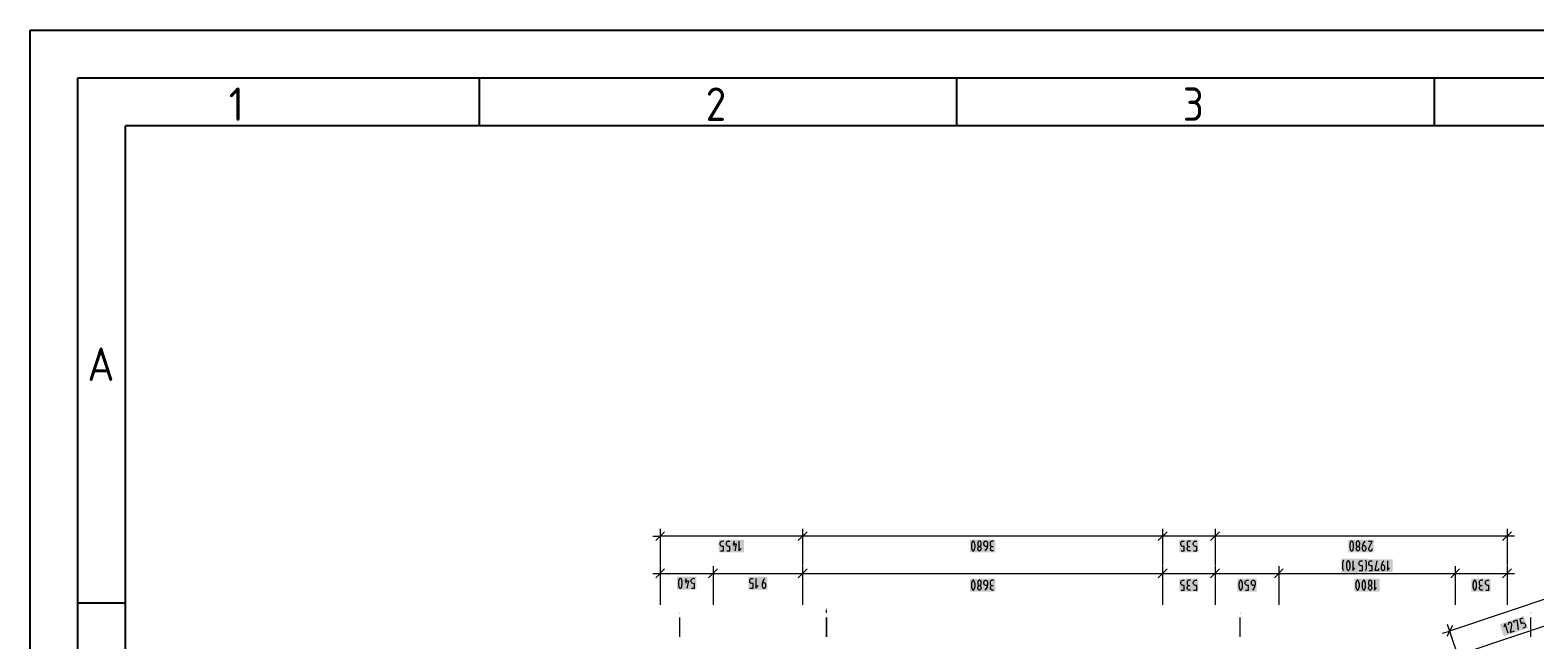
# Model space of a CAD drawing. Header units: millimetres. Extents: x 0 to 594, y 0 to 420.
# Drawn here: x 0 to 157.5, y 356.2 to 420 of the extents above; entities that cross this region are included whole.
import ezdxf

# ---------------------------------------------------------------- set-up
doc = ezdxf.new("R2010")
doc.units = ezdxf.units.MM
doc.header["$LTSCALE"] = 8
for name, color, linetype in [('035', 5, 'Continuous'), ('07', 7, 'Continuous'), ('PDF_Koty delkove', 7, 'Continuous'), ('PDF_Osy hlavni', 7, 'Continuous')]:
    doc.layers.add(name, color=color, linetype=linetype)
doc.styles.add('ISO Proportional', font='isocp.shx')

# ---------------------------------------------------------------- blocks, each defined once
blk = doc.blocks.new('IEC_border_a2')
at = {"layer": '035'}
for p, q in [((47, 415), (47, 410)), ((97, 415), (97, 410)), ((147, 415), (147, 410)), ((10, 10), (10, 410)), ((584, 410), (10, 410)), ((9.98, 360.04), (5, 360.04))]:
    blk.add_line(p, q, dxfattribs=at)
blk.add_lwpolyline([(0, 420), (594, 420), (594, 0), (0, 0)], close=True, dxfattribs=at)
at = {"layer": '07'}
blk.add_lwpolyline([(5, 415), (589, 415), (589, 5), (5, 5)], close=True, dxfattribs=at)
at = {"layer": '035', "style": 'ISO Proportional'}
for s, p in [('1', (20.81, 410.5)), ('2', (70.73, 410.5)), ('3', (120.68, 410.5)), ('A', (6, 383.29))]:
    blk.add_text(s, height=3.5, dxfattribs=at).set_placement(p)

msp = doc.modelspace()

# ---------------------------------------------------------------- linework, layer by layer
at = {"layer": 'PDF_Koty delkove', "lineweight": 18}
for points in [[(66.43, 367.5), (65.5, 366.58)], [(65.97, 367.81), (65.97, 367.04), (65.97, 366.27)], [(81.34, 367.5), (80.42, 366.58)], [(80.88, 367.81), (80.88, 367.04), (80.88, 366.27)], [(119.04, 367.5), (118.11, 366.58)], [(118.57, 367.81), (118.57, 367.04), (118.57, 366.27)], [(124.53, 367.5), (123.6, 366.58)], [(124.06, 367.81), (124.06, 367.04), (124.06, 366.27)], [(182.2, 368.37), (148.61, 357.12)], [(155.09, 367.5), (154.17, 366.58)], [(154.63, 367.81), (154.63, 367.04), (154.63, 366.27)], [(65.2, 367.04), (65.97, 367.04), (65.97, 363.96)], [(154.63, 367.04), (129.72, 367.04), (124.06, 367.04), (118.57, 367.04), (80.88, 367.04), (65.97, 367.04)], [(72.93, 365.5), (73.26, 365.5), (73.26, 365.98), (73.12, 365.98), (73.03, 366.01), (72.97, 366.07), (72.92, 366.15), (72.9, 366.22), (72.9, 366.29), (72.92, 366.36), (72.94, 366.42), (72.98, 366.47), (73.04, 366.51), (73.12, 366.53), (73.26, 366.53)], [(73.56, 366.25), (73.94, 366.25), (73.78, 365.5)], [(73.67, 366.53), (73.67, 366.01)], [(74.22, 366.53), (74.22, 365.5), (74.44, 365.77)], [(80.88, 367.04), (80.88, 366.68), (80.88, 363.96)], [(99.45, 365.98), (99.48, 365.96), (99.52, 365.91), (99.55, 365.84), (99.56, 365.77), (99.56, 365.71), (99.55, 365.64), (99.52, 365.57), (99.47, 365.52), (99.43, 365.5), (99.37, 365.5), (99.33, 365.52), (99.27, 365.57), (99.25, 365.64), (99.23, 365.71), (99.23, 365.77), (99.25, 365.84), (99.27, 365.91), (99.32, 365.96), (99.34, 365.98)], [(100.22, 365.98), (100.03, 365.98), (99.97, 366), (99.93, 366.03), (99.9, 366.07), (99.88, 366.12), (99.86, 366.18), (99.86, 366.32), (99.88, 366.39), (99.9, 366.44), (99.93, 366.47), (99.97, 366.51), (100.03, 366.53), (100.08, 366.53), (100.14, 366.51), (100.18, 366.47), (100.21, 366.44), (100.23, 366.39), (100.25, 366.32), (100.25, 366.08), (100.19, 365.84), (100.11, 365.67), (99.97, 365.5)], [(100.88, 366.53), (100.69, 366.53), (100.62, 366.49), (100.56, 366.44), (100.53, 366.36), (100.52, 366.29), (100.52, 366.22), (100.53, 366.13), (100.56, 366.07), (100.62, 366.01), (100.71, 365.98)], [(100.88, 365.5), (100.71, 365.5), (100.66, 365.52), (100.6, 365.55), (100.57, 365.6), (100.55, 365.71), (100.55, 365.77), (100.57, 365.88), (100.63, 365.95), (100.71, 365.98), (100.82, 365.98)], [(118.57, 367.04), (118.57, 366.68), (118.57, 363.96)], [(120.5, 365.5), (120.83, 365.5), (120.83, 365.98), (120.69, 365.98), (120.59, 366.01), (120.54, 366.07), (120.48, 366.15), (120.47, 366.22), (120.47, 366.29), (120.48, 366.36), (120.51, 366.42), (120.55, 366.47), (120.61, 366.51), (120.69, 366.53), (120.83, 366.53)], [(121.48, 366.53), (121.29, 366.53), (121.22, 366.49), (121.17, 366.44), (121.14, 366.36), (121.13, 366.29), (121.13, 366.22), (121.14, 366.13), (121.17, 366.07), (121.22, 366.01), (121.32, 365.98)], [(121.48, 365.5), (121.32, 365.5), (121.26, 365.52), (121.21, 365.55), (121.18, 365.6), (121.15, 365.71), (121.15, 365.77), (121.18, 365.88), (121.24, 365.95), (121.32, 365.98), (121.43, 365.98)], [(121.81, 365.5), (122.14, 365.5), (122.14, 365.98), (122, 365.98), (121.91, 366.01), (121.85, 366.07), (121.8, 366.15), (121.78, 366.22), (121.78, 366.29), (121.8, 366.36), (121.83, 366.42), (121.87, 366.47), (121.92, 366.51), (122, 366.53), (122.14, 366.53)], [(124.06, 367.04), (124.06, 366.68), (124.06, 363.96)], [(138.17, 365.91), (138.18, 365.81), (138.21, 365.69), (138.25, 365.59), (138.3, 365.52), (138.33, 365.5), (138.39, 365.5), (138.41, 365.52), (138.47, 365.59), (138.51, 365.69), (138.54, 365.81), (138.55, 365.91), (138.55, 366.12), (138.54, 366.22), (138.51, 366.34), (138.47, 366.44), (138.41, 366.51), (138.39, 366.53), (138.33, 366.53), (138.3, 366.51), (138.25, 366.44), (138.21, 366.34), (138.18, 366.22), (138.17, 366.12)], [(138.17, 366.12), (138.17, 365.91)], [(139.07, 365.98), (139.1, 365.96), (139.14, 365.91), (139.17, 365.84), (139.18, 365.77), (139.18, 365.71), (139.17, 365.64), (139.14, 365.57), (139.09, 365.52), (139.04, 365.5), (138.99, 365.5), (138.95, 365.52), (138.89, 365.57), (138.87, 365.64), (138.85, 365.71), (138.85, 365.77), (138.87, 365.84), (138.89, 365.91), (138.93, 365.96), (138.96, 365.98)], [(139.76, 366.53), (139.62, 366.36), (139.54, 366.18), (139.48, 365.95), (139.48, 365.71), (139.5, 365.64), (139.52, 365.59), (139.55, 365.55), (139.59, 365.52), (139.65, 365.5), (139.7, 365.5), (139.76, 365.52)], [(139.76, 365.52), (139.8, 365.55), (139.82, 365.59), (139.85, 365.64), (139.87, 365.71), (139.87, 365.84), (139.85, 365.91), (139.82, 365.98), (139.76, 366.03), (139.7, 366.05), (139.51, 366.05)], [(140.14, 366.53), (140.52, 366.53), (140.17, 365.84), (140.14, 365.77), (140.14, 365.67), (140.17, 365.6), (140.21, 365.55), (140.25, 365.52), (140.3, 365.5), (140.36, 365.5), (140.41, 365.52), (140.45, 365.55), (140.5, 365.6), (140.52, 365.71)], [(183.06, 365.82), (179.36, 364.58), (177.8, 364.06), (177.18, 363.85), (161.87, 358.73), (149.47, 354.58)], [(155.4, 367.04), (154.63, 367.04), (154.63, 363.96)], [(137.55, 363.45), (137.52, 363.49), (137.48, 363.55), (137.45, 363.66), (137.44, 363.79), (137.44, 364.13), (137.45, 364.31), (137.46, 364.41), (137.49, 364.48), (137.55, 364.54)], [(138.48, 364.48), (138.48, 363.45), (138.69, 363.72)], [(139.49, 363.45), (139.49, 363.93), (139.35, 363.93), (139.25, 363.96), (139.2, 364.02), (139.15, 364.1), (139.13, 364.17), (139.13, 364.24), (139.15, 364.31), (139.17, 364.37), (139.21, 364.42), (139.27, 364.46), (139.35, 364.48), (139.49, 364.48)], [(139.79, 364.54), (139.84, 364.48), (139.87, 364.41), (139.88, 364.31), (139.9, 364.13), (139.9, 363.79), (139.88, 363.66), (139.86, 363.55), (139.81, 363.49), (139.79, 363.45)], [(140.18, 363.45), (140.51, 363.45), (140.51, 363.93), (140.37, 363.93), (140.28, 363.96), (140.22, 364.02), (140.17, 364.1), (140.15, 364.17), (140.15, 364.24), (140.17, 364.31), (140.19, 364.37), (140.24, 364.42), (140.29, 364.46), (140.37, 364.48), (140.51, 364.48)], [(141.19, 363.66), (141.19, 363.45), (140.81, 363.45), (141.03, 364.48)], [(141.74, 364.48), (141.6, 364.31), (141.52, 364.13), (141.47, 363.9), (141.47, 363.66), (141.48, 363.59), (141.51, 363.54), (141.53, 363.5), (141.57, 363.47), (141.63, 363.45), (141.68, 363.45), (141.74, 363.47), (141.78, 363.5), (141.81, 363.54), (141.83, 363.59), (141.85, 363.66), (141.85, 363.79), (141.83, 363.86), (141.81, 363.93), (141.74, 363.98), (141.68, 364), (141.49, 364)], [(142.12, 364.48), (142.12, 363.45), (142.34, 363.72)], [(65.2, 363.14), (65.97, 363.14), (65.97, 359.86)], [(66.43, 363.61), (65.5, 362.68)], [(65.97, 363.91), (65.97, 363.14), (65.97, 362.38)], [(65.97, 363.14), (71.5, 363.14), (80.88, 363.14), (118.57, 363.14), (124.06, 363.14), (130.75, 363.14), (143.17, 363.14), (149.2, 363.14), (149.23, 363.14), (149.94, 363.14), (154.63, 363.14), (155.4, 363.14)], [(68.65, 362.63), (68.65, 362.12)], [(71.96, 363.61), (71.04, 362.68)], [(71.5, 363.91), (71.5, 363.14), (71.5, 362.38)], [(71.5, 363.14), (71.5, 362.78), (71.5, 359.86)], [(75.37, 361.61), (75.7, 361.61), (75.7, 362.08), (75.56, 362.08), (75.46, 362.12), (75.41, 362.17), (75.36, 362.26), (75.34, 362.32), (75.34, 362.39), (75.36, 362.46), (75.38, 362.53), (75.42, 362.58), (75.48, 362.61), (75.56, 362.63), (75.7, 362.63)], [(76, 362.63), (76, 361.61), (76.22, 361.88)], [(76.93, 362.63), (76.79, 362.46), (76.71, 362.29), (76.66, 362.05), (76.66, 361.81), (76.67, 361.74), (76.7, 361.69), (76.72, 361.66), (76.76, 361.62), (76.82, 361.61), (76.87, 361.61), (76.93, 361.62), (76.97, 361.66), (77, 361.69), (77.03, 361.74), (77.04, 361.81), (77.04, 361.95), (77.03, 362.02), (77, 362.08), (76.93, 362.14), (76.87, 362.15), (76.68, 362.15)], [(81.34, 363.61), (80.42, 362.68)], [(80.88, 363.91), (80.88, 363.14), (80.88, 362.38)], [(80.88, 363.14), (80.88, 362.78), (80.88, 362.76), (80.88, 359.86)], [(98.93, 362.02), (98.92, 362.12), (98.89, 362.24), (98.85, 362.34), (98.8, 362.41), (98.77, 362.43), (98.71, 362.43), (98.69, 362.41), (98.63, 362.34), (98.59, 362.24), (98.56, 362.12), (98.55, 362.02)], [(99.22, 362.03), (99.26, 361.95), (99.32, 361.9), (99.34, 361.88), (99.45, 361.88), (99.48, 361.9), (99.54, 361.95), (99.58, 362.03), (99.59, 362.12), (99.59, 362.19), (99.58, 362.27), (99.54, 362.36), (99.48, 362.41), (99.43, 362.43), (99.37, 362.43), (99.32, 362.41), (99.26, 362.36), (99.22, 362.27), (99.21, 362.19)], [(100.22, 361.88), (100.03, 361.88), (99.97, 361.9), (99.93, 361.93), (99.9, 361.97), (99.88, 362.02), (99.86, 362.08), (99.86, 362.22), (99.88, 362.29), (99.9, 362.34), (99.93, 362.37), (99.97, 362.41), (100.03, 362.43), (100.08, 362.43), (100.14, 362.41), (100.18, 362.37), (100.21, 362.34), (100.23, 362.29), (100.25, 362.22), (100.25, 361.98), (100.19, 361.74), (100.11, 361.57), (99.97, 361.4)], [(100.88, 362.43), (100.69, 362.43), (100.62, 362.39), (100.56, 362.34), (100.53, 362.26), (100.52, 362.19), (100.52, 362.12), (100.53, 362.03), (100.56, 361.97), (100.62, 361.91), (100.71, 361.88)], [(119.04, 363.61), (118.11, 362.68)], [(118.57, 363.91), (118.57, 363.14), (118.57, 362.38)], [(118.57, 363.14), (118.57, 362.67), (118.57, 362.67), (118.57, 362.58), (118.57, 359.86)], [(120.47, 362.19), (120.48, 362.26), (120.51, 362.32), (120.55, 362.37), (120.61, 362.41), (120.69, 362.43), (120.83, 362.43)], [(121.48, 362.43), (121.29, 362.43), (121.22, 362.39), (121.17, 362.34), (121.14, 362.26), (121.13, 362.19), (121.13, 362.12), (121.14, 362.03), (121.17, 361.97), (121.22, 361.91), (121.32, 361.88)], [(121.81, 361.4), (122.14, 361.4), (122.14, 361.88), (122, 361.88), (121.91, 361.91), (121.85, 361.97), (121.8, 362.05), (121.78, 362.12), (121.78, 362.19), (121.8, 362.26), (121.83, 362.32), (121.87, 362.37), (121.92, 362.41), (122, 362.43), (122.14, 362.43)], [(124.53, 363.61), (123.6, 362.68)], [(124.06, 363.91), (124.06, 363.14), (124.06, 362.38)], [(124.06, 363.14), (124.06, 362.66), (124.06, 362.65), (124.06, 362.58), (124.06, 359.86)], [(126.86, 362.34), (126.8, 362.41), (126.77, 362.43), (126.72, 362.43), (126.69, 362.41), (126.64, 362.34), (126.6, 362.24), (126.57, 362.12), (126.56, 362.02)], [(127.24, 361.4), (127.57, 361.4), (127.57, 361.88), (127.43, 361.88), (127.34, 361.91), (127.28, 361.97), (127.23, 362.05), (127.21, 362.12), (127.21, 362.19), (127.23, 362.26), (127.25, 362.32), (127.3, 362.37), (127.35, 362.41), (127.43, 362.43), (127.57, 362.43)], [(127.98, 361.9), (127.94, 361.93), (127.91, 361.97), (127.88, 362.02), (127.87, 362.08), (127.87, 362.22), (127.88, 362.29), (127.91, 362.34), (127.94, 362.37), (127.98, 362.41), (128.03, 362.43), (128.09, 362.43), (128.14, 362.41), (128.18, 362.37), (128.21, 362.34), (128.24, 362.29), (128.25, 362.22), (128.25, 361.98), (128.2, 361.74), (128.12, 361.57), (127.98, 361.4)], [(131.21, 363.61), (130.28, 362.68)], [(130.75, 363.91), (130.75, 363.14), (130.75, 362.38)], [(130.75, 363.14), (130.75, 362.64), (130.75, 362.64), (130.75, 362.58), (130.75, 359.86)], [(139.16, 363.45), (139.49, 363.45)], [(140.76, 362.43), (140.76, 361.4), (140.98, 361.67)], [(149.66, 363.61), (148.73, 362.68)], [(149.2, 363.91), (149.2, 363.14), (149.2, 362.38)], [(149.2, 363.14), (149.2, 362.82), (149.2, 362.59), (149.2, 362.59), (149.2, 362.58), (149.2, 359.86)], [(151.45, 362.02), (151.43, 362.12), (151.4, 362.24), (151.36, 362.34), (151.31, 362.41), (151.28, 362.43), (151.23, 362.43), (151.2, 362.41), (151.14, 362.34), (151.1, 362.24), (151.08, 362.12), (151.06, 362.02)], [(152.08, 362.43), (151.88, 362.43), (151.82, 362.39), (151.76, 362.34), (151.73, 362.26), (151.72, 362.19), (151.72, 362.12), (151.73, 362.03), (151.76, 361.97), (151.82, 361.91), (151.91, 361.88)], [(152.4, 361.4), (152.73, 361.4), (152.73, 361.88), (152.6, 361.88), (152.5, 361.91), (152.45, 361.97), (152.39, 362.05), (152.38, 362.12), (152.38, 362.19), (152.39, 362.26), (152.42, 362.32), (152.46, 362.37), (152.51, 362.41), (152.6, 362.43), (152.73, 362.43)], [(155.09, 363.61), (154.17, 362.68)], [(154.63, 363.91), (154.63, 363.14), (154.63, 362.38)], [(154.63, 363.14), (154.63, 359.86)], [(68.54, 362.36), (68.93, 362.36), (68.76, 361.61)], [(98.55, 362.02), (98.55, 361.81), (98.56, 361.71), (98.59, 361.59), (98.63, 361.49), (98.69, 361.42), (98.71, 361.4), (98.77, 361.4), (98.8, 361.42), (98.85, 361.49), (98.89, 361.59), (98.92, 361.71), (98.93, 361.81), (98.93, 362.02)], [(99.21, 362.19), (99.21, 362.12), (99.22, 362.03)], [(99.45, 361.88), (99.48, 361.86), (99.52, 361.81), (99.55, 361.74), (99.56, 361.67), (99.56, 361.61), (99.55, 361.54), (99.52, 361.47), (99.47, 361.42), (99.43, 361.4), (99.37, 361.4), (99.33, 361.42), (99.27, 361.47), (99.25, 361.54), (99.23, 361.61), (99.23, 361.67), (99.25, 361.74), (99.27, 361.81), (99.32, 361.86), (99.34, 361.88)], [(100.88, 361.4), (100.71, 361.4), (100.66, 361.42), (100.6, 361.45), (100.57, 361.5), (100.55, 361.61), (100.55, 361.67), (100.57, 361.78), (100.63, 361.85), (100.71, 361.88), (100.82, 361.88)], [(120.5, 361.4), (120.83, 361.4), (120.83, 361.88), (120.69, 361.88), (120.59, 361.91), (120.54, 361.97), (120.48, 362.05), (120.47, 362.12), (120.47, 362.19)], [(121.48, 361.4), (121.32, 361.4), (121.26, 361.42), (121.21, 361.45), (121.18, 361.5), (121.15, 361.61), (121.15, 361.67), (121.18, 361.78), (121.24, 361.85), (121.32, 361.88), (121.43, 361.88)], [(126.56, 362.02), (126.56, 361.81), (126.57, 361.71), (126.6, 361.59), (126.64, 361.49), (126.69, 361.42), (126.72, 361.4), (126.77, 361.4), (126.8, 361.42), (126.86, 361.49), (126.9, 361.59), (126.93, 361.71), (126.94, 361.81), (126.94, 362.02), (126.93, 362.12), (126.9, 362.24), (126.86, 362.34)], [(128.23, 361.88), (128.03, 361.88), (127.98, 361.9)], [(140.35, 361.88), (140.38, 361.86), (140.42, 361.81), (140.45, 361.74), (140.46, 361.67), (140.46, 361.61), (140.45, 361.54), (140.42, 361.47), (140.37, 361.42), (140.33, 361.4), (140.27, 361.4), (140.23, 361.42), (140.18, 361.47), (140.15, 361.54), (140.13, 361.61), (140.13, 361.67), (140.15, 361.74), (140.18, 361.81)], [(140.18, 361.81), (140.22, 361.86), (140.24, 361.88)], [(151.06, 362.02), (151.06, 361.81), (151.08, 361.71), (151.1, 361.59), (151.14, 361.49), (151.2, 361.42), (151.23, 361.4), (151.28, 361.4), (151.31, 361.42), (151.36, 361.49), (151.4, 361.59), (151.43, 361.71), (151.45, 361.81), (151.45, 362.02)], [(152.08, 361.4), (151.91, 361.4), (151.86, 361.42), (151.8, 361.45), (151.77, 361.5), (151.75, 361.61), (151.75, 361.67), (151.77, 361.78), (151.83, 361.85), (151.91, 361.88), (152.02, 361.88)], [(148.91, 357.71), (148.32, 356.54)], [(148.37, 357.85), (148.61, 357.12), (148.86, 356.4)], [(154.75, 356.89), (154.43, 357.86), (154.31, 357.53)], [(154.8, 357.97), (154.77, 357.92), (154.75, 357.86), (154.75, 357.75)], [(155.38, 357.1), (155.01, 356.97), (155.13, 357.74), (155.14, 357.81), (155.1, 357.91), (155.06, 357.96), (155, 358), (154.95, 358.02), (154.89, 358.02), (154.84, 358), (154.8, 357.97)], [(155.37, 357.96), (155.31, 358.15), (155.67, 358.28), (155.79, 357.23)], [(156.27, 358.48), (155.96, 358.37), (156.11, 357.92), (156.24, 357.96), (156.34, 357.96), (156.41, 357.93), (156.49, 357.86), (156.52, 357.81), (156.55, 357.74), (156.55, 357.67), (156.55, 357.6), (156.53, 357.54), (156.49, 357.49), (156.41, 357.44), (156.28, 357.4)], [(147.89, 356.88), (148.61, 357.12), (149.59, 354.21)]]:
    msp.add_lwpolyline(points, dxfattribs=at)
for points in [[(72.27, 365.5), (72.6, 365.5), (72.6, 365.98), (72.46, 365.98), (72.37, 366.01), (72.31, 366.07, -0.753211), (72.6, 366.53)], [(69.23, 361.61), (69.55, 361.61), (69.55, 362.08, -1.306762), (69.55, 362.63)]]:
    msp.add_lwpolyline(points, format="xyb", dxfattribs=at)
for points in [[(98.55, 366.12), (98.55, 365.91), (98.56, 365.81), (98.59, 365.69), (98.63, 365.59), (98.69, 365.52), (98.71, 365.5), (98.77, 365.5), (98.8, 365.52), (98.85, 365.59), (98.89, 365.69), (98.92, 365.81), (98.93, 365.91), (98.93, 366.12), (98.92, 366.22), (98.89, 366.34), (98.85, 366.44), (98.8, 366.51), (98.77, 366.53), (98.71, 366.53), (98.69, 366.51), (98.63, 366.44), (98.59, 366.34), (98.56, 366.22)], [(99.21, 366.29), (99.21, 366.22), (99.22, 366.13), (99.26, 366.05), (99.32, 366), (99.34, 365.98), (99.45, 365.98), (99.48, 366), (99.54, 366.05), (99.58, 366.13), (99.59, 366.22), (99.59, 366.29), (99.58, 366.37), (99.54, 366.46), (99.48, 366.51), (99.43, 366.53), (99.37, 366.53), (99.32, 366.51), (99.26, 366.46), (99.22, 366.37)], [(138.83, 366.29), (138.83, 366.22), (138.84, 366.13), (138.88, 366.05), (138.93, 366), (138.96, 365.98), (139.07, 365.98), (139.1, 366), (139.15, 366.05), (139.2, 366.13), (139.21, 366.22), (139.21, 366.29), (139.2, 366.37), (139.15, 366.46), (139.1, 366.51), (139.04, 366.53), (138.99, 366.53), (138.93, 366.51), (138.88, 366.46), (138.84, 366.37)], [(137.82, 364.07), (137.82, 363.86), (137.83, 363.76), (137.86, 363.64), (137.9, 363.54), (137.96, 363.47), (137.98, 363.45), (138.04, 363.45), (138.07, 363.47), (138.12, 363.54), (138.16, 363.64), (138.19, 363.76), (138.2, 363.86), (138.2, 364.07), (138.19, 364.17), (138.16, 364.29), (138.12, 364.39), (138.07, 364.46), (138.04, 364.48), (137.98, 364.48), (137.96, 364.46), (137.9, 364.39), (137.86, 364.29), (137.83, 364.17)], [(67.88, 362.22), (67.88, 362.02), (67.9, 361.91), (67.93, 361.79), (67.97, 361.69), (68.02, 361.62), (68.05, 361.61), (68.1, 361.61), (68.13, 361.62), (68.19, 361.69), (68.23, 361.79), (68.25, 361.91), (68.27, 362.02), (68.27, 362.22), (68.25, 362.32), (68.23, 362.44), (68.19, 362.55), (68.13, 362.61), (68.1, 362.63), (68.05, 362.63), (68.02, 362.61), (67.97, 362.55), (67.93, 362.44), (67.9, 362.32)], [(138.79, 362.02), (138.79, 361.81), (138.81, 361.71), (138.83, 361.59), (138.88, 361.49), (138.93, 361.42), (138.96, 361.4), (139.01, 361.4), (139.04, 361.42), (139.09, 361.49), (139.13, 361.59), (139.16, 361.71), (139.18, 361.81), (139.18, 362.02), (139.16, 362.12), (139.13, 362.24), (139.09, 362.34), (139.04, 362.41), (139.01, 362.43), (138.96, 362.43), (138.93, 362.41), (138.88, 362.34), (138.83, 362.24), (138.81, 362.12)], [(139.45, 362.02), (139.45, 361.81), (139.46, 361.71), (139.49, 361.59), (139.53, 361.49), (139.59, 361.42), (139.61, 361.4), (139.67, 361.4), (139.7, 361.42), (139.75, 361.49), (139.79, 361.59), (139.82, 361.71), (139.83, 361.81), (139.83, 362.02), (139.82, 362.12), (139.79, 362.24), (139.75, 362.34), (139.7, 362.41), (139.67, 362.43), (139.61, 362.43), (139.59, 362.41), (139.53, 362.34), (139.49, 362.24), (139.46, 362.12)], [(140.11, 362.19), (140.11, 362.12), (140.12, 362.03), (140.16, 361.95), (140.22, 361.9), (140.24, 361.88), (140.35, 361.88), (140.38, 361.9), (140.44, 361.95), (140.48, 362.03), (140.49, 362.12), (140.49, 362.19), (140.48, 362.27), (140.44, 362.36), (140.38, 362.41), (140.33, 362.43), (140.27, 362.43), (140.22, 362.41), (140.16, 362.36), (140.12, 362.27)]]:
    msp.add_lwpolyline(points, close=True, dxfattribs=at)
at = {"layer": 'PDF_Koty delkove', "color": 7, "lineweight": 18, "true_color": 0xffffff, "transparency": 33554559}
for points in [[(74.75, 366.68), (72.09, 366.68), (74.75, 365.35), (72.09, 365.35)], [(101.06, 366.68), (98.4, 366.68), (101.06, 365.35), (98.4, 365.35)], [(122.32, 366.68), (120.32, 366.68), (122.32, 365.35), (120.32, 365.35)], [(140.68, 366.68), (138.01, 366.68), (140.68, 365.35), (138.01, 365.35)], [(140.05, 364.7), (137.28, 364.7), (140.05, 363.23), (137.28, 363.23)], [(142.66, 364.63), (140, 364.63), (142.66, 363.3), (140, 363.3)], [(69.74, 362.79), (67.73, 362.79), (69.74, 361.45), (67.73, 361.45)], [(77.19, 362.79), (75.19, 362.79), (77.19, 361.45), (75.19, 361.45)], [(101.06, 362.58), (98.4, 362.58), (101.06, 361.25), (98.4, 361.25)], [(122.32, 362.58), (120.32, 362.58), (122.32, 361.25), (120.32, 361.25)], [(128.41, 362.58), (126.4, 362.58), (128.41, 361.25), (126.4, 361.25)], [(141.3, 362.58), (138.64, 362.58), (141.3, 361.25), (138.64, 361.25)], [(152.91, 362.58), (150.91, 362.58), (152.91, 361.25), (150.91, 361.25)], [(154.29, 356.57), (156.82, 357.42), (153.87, 357.83), (156.39, 358.68)]]:
    msp.add_solid(points, dxfattribs=at)
at = {"layer": 'PDF_Osy hlavni', "lineweight": 18}
for points in [[(83.39, 359.06), (83.39, 359.32)], [(68.02, 356.5), (68.02, 358.55)], [(83.39, 358.55), (83.39, 356.5), (83.39, 358.55)], [(126.7, 356.5), (126.7, 358.55)], [(157.14, 356.5), (157.14, 358.55)]]:
    msp.add_lwpolyline(points, dxfattribs=at)
at = {"layer": 'PDF_Osy hlavni', "lineweight": 18, "transparency": 33554559}
for points in [[(83.39, 359.46), (83.34, 359.51), (83.44, 359.51), (83.39, 359.55)], [(68.02, 358.95), (67.97, 359), (68.06, 359), (68.02, 359.04)], [(83.39, 358.95), (83.34, 359), (83.44, 359), (83.39, 359.04)], [(126.7, 358.95), (126.65, 359), (126.74, 359), (126.7, 359.04)], [(157.14, 358.95), (157.09, 359), (157.19, 359), (157.14, 359.04)]]:
    msp.add_solid(points, dxfattribs=at)

# ---------------------------------------------------------------- block references
msp.add_blockref('IEC_border_a2', (0, 0))

doc.saveas('drawing.dxf')
